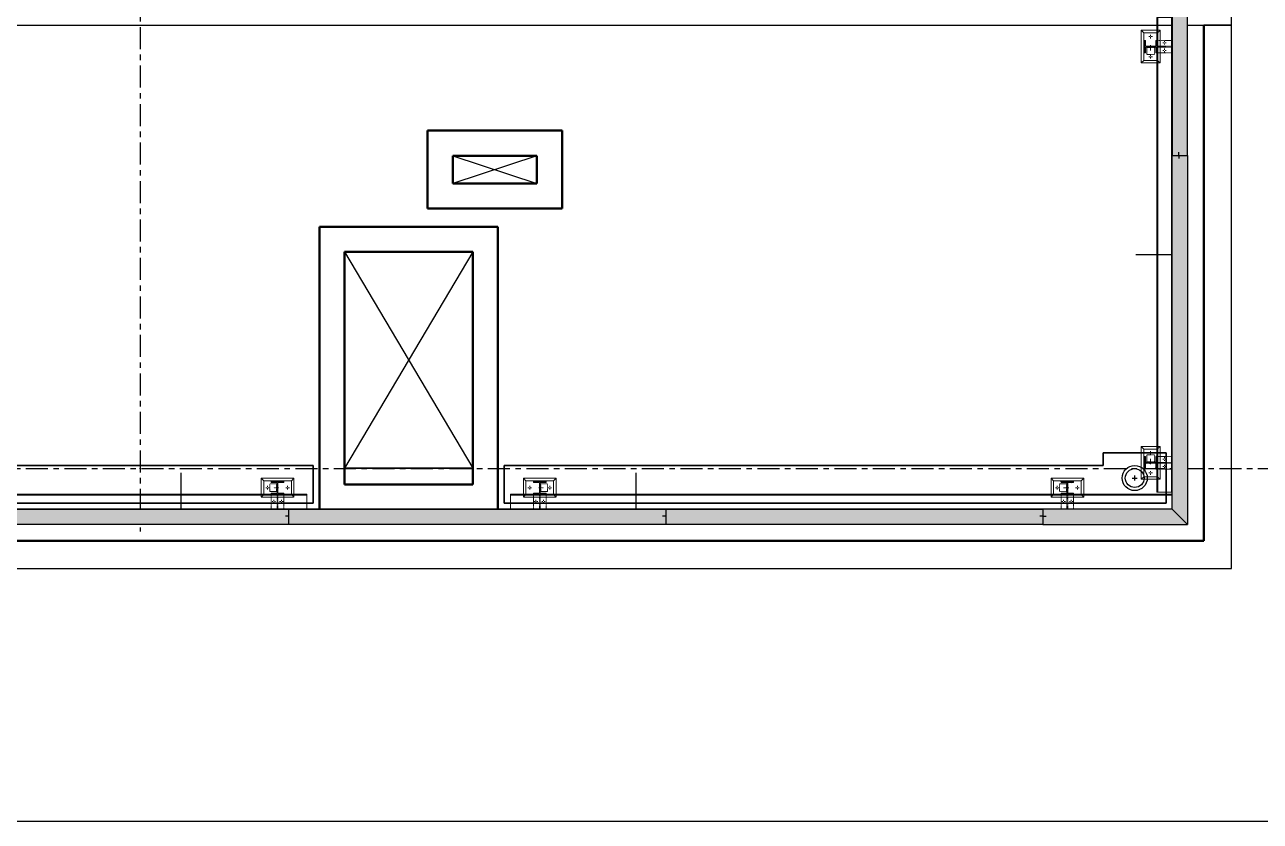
# Model space of a CAD drawing. Header units: millimetres. Extents: x -1379 to 1385823, y -4884429 to 548763.
# Drawn here: x 459670 to 469498, y -2347541 to -2341202 of the extents above; entities that cross this region are included whole.
import ezdxf
from ezdxf.enums import TextEntityAlignment as Align

# ---------------------------------------------------------------- set-up
doc = ezdxf.new("R2010")
doc.units = ezdxf.units.MM
doc.set_wipeout_variables(frame=1)
for name, pattern in [('CENTER', [50.8, 31.75, -6.35, 6.35, -6.35]), ('HIDDEN', [0.375, 0.25, -0.125]), ('TA_GL_000.70000', [1.925, 0.7, -0.175, 0.175, -0.175, 0.7]), ('XKITLINE00', [0]), ('XKITLINE02', [4, 2, -2])]:
    doc.linetypes.add(name, pattern=pattern)
for name, color, linetype in [('000 - 0_SYM_DWG_GRIDLINE_MAIN_COLOR_251', 7, 'Continuous'), ('000 - 0_SYM_DWG_SLOPE-SYM_TEXT_COLOR_3', 7, 'Continuous'), ('000 - CONCRETE_WALL_HATCH_', 7, 'Continuous'), ('000 - EXISTING_BUILDING_MAIN_COLOR_251', 7, 'Continuous'), ('000 - EXISTING_STEEL-STRUCTURE_CUT_COLOR_4', 7, 'Continuous'), ('000 - EXISTING_STEEL-STRUCTURE_HATCH_', 7, 'Continuous'), ('000 - EXISTING_STEEL-STRUCTURE_HIDDEN_', 7, 'HIDDEN'), ('000 - EXISTING_STEEL-STRUCTURE_MAIN_COLOR_1', 7, 'Continuous'), ('000 - EXISTING_STEEL-STRUCTURE_MAIN_COLOR_2', 7, 'Continuous'), ('000 - EXISTING_STEEL-STRUCTURE_MAIN_COLOR_3', 7, 'Continuous'), ('000 - EXISTING_STEEL-STRUCTURE_WIPEOUT_', 7, 'Continuous'), ('000 - GRID', 7, 'CENTER'), ('010 - ASPG_FLASHING_MAIN_COLOR_2', 7, 'Continuous'), ('010 - ASPG_FLASHING_MAIN_COLOR_4', 7, 'Continuous'), ('010 - ASPG_FLASHING_WIPEOUT_', 7, 'Continuous'), ('010 - ASPG_FLASING_WIPEOUT_', 7, 'Continuous')]:
    doc.layers.add(name, color=color, linetype=linetype)
doc.layers.add('000 - EXISTING_STEEL-STRUCTURE_DEF_SUB', color=7, linetype='Continuous', plot=False)
for name, color, linetype, lineweight in [('_ _ A-DETL-OPENING', 7, 'Continuous', 25), ('A-DETL-THIN', 7, 'Continuous', 25), ('A-FLOR-E', 7, 'Continuous', 35), ('WALL-E', 7, 'Continuous', 50)]:
    doc.layers.add(name, color=color, linetype=linetype, lineweight=lineweight)
doc.styles.add('ARIAL', font='arial.ttf')
doc.styles.add('TA', font='', dxfattribs={"height": 4.5})
doc.styles.get('TA').set_extended_font_data('Cordia New')
pattern_1 = [(0, (0, 0), (3.96875, 7.9375), [0, -7.9375])]
pattern_2 = [(0, (0, 0), (19.84375, 39.6875), [0, -39.6875])]

# ---------------------------------------------------------------- blocks, each defined once
blk = doc.blocks.new('*U3054')
at = {"layer": '000 - EXISTING_STEEL-STRUCTURE_HIDDEN_', "color": 7, "linetype": 'XKITLINE00', "lineweight": 0}
for p, q in [((-1750, 50), (-1740.7, 50)), ((-1750, 50), (-1740.7, 50)), ((-1736, 64), (-1736, 54.7)), ((-1736, 64), (-1736, 54.7)), ((-1722, 50), (-1731.3, 50)), ((-1722, 50), (-1731.3, 50)), ((-1590, 50), (-1580.7, 50)), ((-1590, 50), (-1580.7, 50)), ((-1576, 64), (-1576, 54.7)), ((-1576, 64), (-1576, 54.7)), ((-1562, 50), (-1571.3, 50)), ((-1562, 50), (-1571.3, 50)), ((1562, 50), (1571.3, 50)), ((1562, 50), (1571.3, 50)), ((1576, 64), (1576, 54.7)), ((1576, 64), (1576, 54.7)), ((1590, 50), (1580.7, 50)), ((1590, 50), (1580.7, 50)), ((1722, 50), (1731.3, 50)), ((1722, 50), (1731.3, 50)), ((1736, 64), (1736, 54.7)), ((1736, 64), (1736, 54.7)), ((1750, 50), (1740.7, 50)), ((1750, 50), (1740.7, 50))]:
    blk.add_line(p, q, dxfattribs=at)
at = {"layer": '000 - EXISTING_STEEL-STRUCTURE_HIDDEN_', "color": 7, "linetype": 'XKITLINE02', "lineweight": 0}
for p, q in [((-1666.9, 50), (-1624, 50)), ((-1653, 57), (-1659, 57)), ((-1659, 57), (-1653, 57)), ((-1653, 69.5), (-1648, 69.5)), ((1666.9, 50), (1624, 50)), ((1653, 69.5), (1648, 69.5)), ((1653, 57), (1659, 57)), ((1659, 57), (1653, 57))]:
    blk.add_line(p, q, dxfattribs=at)
at = {"layer": '000 - EXISTING_STEEL-STRUCTURE_MAIN_COLOR_2', "color": 7, "lineweight": 0}
for p, q in [((-1786, 125), (-1766, 105)), ((-1526, 125), (-1546, 105)), ((1526, 125), (1546, 105)), ((1786, 125), (1766, 105))]:
    blk.add_line(p, q, dxfattribs=at)
at = {"color": 7}
blk.add_wipeout([(-1888.5, 0), (-1888.5, -125), (1888.5, -125), (1888.5, 0)], dxfattribs=at).dxf.layer = '000 - EXISTING_STEEL-STRUCTURE_WIPEOUT_'
at = {"layer": '000 - CONCRETE_WALL_HATCH_'}
h = blk.add_hatch(dxfattribs=at)
h.set_pattern_fill('ANSI32', scale=0.1)
h.set_pattern_definition([(45, (0, -0.0012), (-0.6735192, 0.6735192), []), (45, (0.449, -0.0012), (-0.6735192, 0.6735192), [])])
h.paths.add_polyline_path([(1706, 0), (1706, 8), (1659, 8), (1659, 92), (1706, 92), (1706, 100), (1606, 100), (1606, 92), (1653, 92), (1653, 8), (1606, 8), (1606, 0)])
at = {"layer": '000 - EXISTING_STEEL-STRUCTURE_CUT_COLOR_4', "color": 7, "lineweight": 0}
for points in [[(-1706, 0), (-1706, 8), (-1659, 8), (-1659, 92), (-1706, 92), (-1706, 100), (-1606, 100), (-1606, 92), (-1653, 92), (-1653, 8), (-1606, 8), (-1606, 0)], [(1706, 0), (1706, 8), (1659, 8), (1659, 92), (1706, 92), (1706, 100), (1606, 100), (1606, 92), (1653, 92), (1653, 8), (1606, 8), (1606, 0)]]:
    blk.add_lwpolyline(points, close=True, dxfattribs=at)
at = {"layer": '000 - EXISTING_STEEL-STRUCTURE_DEF_SUB', "color": 7}
blk.add_line((0, -168.2), (0, 168.2), dxfattribs=at)
at = {"layer": '000 - EXISTING_STEEL-STRUCTURE_HATCH_', "color": 7, "linetype": 'XKITLINE02', "lineweight": 0}
for p, q in [((1653, 0), (1653, -120)), ((1659, 0), (1659, -120)), ((-1659, 0), (-1659, -120)), ((-1653, 0), (-1653, -120))]:
    blk.add_line(p, q, dxfattribs=at)
for points in [[(1606, 0), (1606, -120), (1706, -120), (1706, 0)], [(-1606, 0), (-1606, -120), (-1706, -120), (-1706, 0)]]:
    blk.add_lwpolyline(points, dxfattribs=at)
at = {"layer": '000 - EXISTING_STEEL-STRUCTURE_HIDDEN_', "color": 7, "linetype": 'XKITLINE00', "lineweight": 0}
for p, q in [((-1736, 36), (-1736, 45.3)), ((-1736, 36), (-1736, 45.3)), ((-1576, 36), (-1576, 45.3)), ((-1576, 36), (-1576, 45.3)), ((1576, 36), (1576, 45.3)), ((1576, 36), (1576, 45.3)), ((1736, 36), (1736, 45.3)), ((1736, 36), (1736, 45.3)), ((-1700, -60), (-1690.7, -60)), ((-1686, -46), (-1686, -55.3)), ((-1686, -74), (-1686, -64.7)), ((-1672, -60), (-1681.3, -60)), ((-1659, -30), (-1653, -30)), ((-1640, -60), (-1630.7, -60)), ((-1626, -46), (-1626, -55.3)), ((-1626, -74), (-1626, -64.7)), ((-1612, -60), (-1621.3, -60)), ((1612, -60), (1621.3, -60)), ((1626, -46), (1626, -55.3)), ((1626, -74), (1626, -64.7)), ((1640, -60), (1630.7, -60)), ((1672, -60), (1681.3, -60)), ((1686, -46), (1686, -55.3)), ((1686, -74), (1686, -64.7)), ((1700, -60), (1690.7, -60))]:
    blk.add_line(p, q, dxfattribs=at)
at = {"layer": '000 - EXISTING_STEEL-STRUCTURE_HIDDEN_', "color": 7, "linetype": 'XKITLINE02', "lineweight": 0}
for p, q in [((-1653, 43), (-1659, 43)), ((-1659, 43), (-1653, 43)), ((-1653, 30.5), (-1648, 30.5)), ((1706, 0), (1606, 0)), ((1653, 30.5), (1648, 30.5)), ((1653, 80), (1653, 20)), ((1653, 43), (1659, 43)), ((1659, 43), (1653, 43)), ((1659, 80), (1659, 20)), ((1659, -30), (1653, -30))]:
    blk.add_line(p, q, dxfattribs=at)
at = {"layer": '000 - EXISTING_STEEL-STRUCTURE_HIDDEN_', "color": 7, "linetype": 'HIDDEN', "lineweight": 0, "ltscale": 5}
for p, q in [((1888.5, -8), (-1888.5, -8)), ((1888.5, -117), (-1888.5, -117))]:
    blk.add_line(p, q, dxfattribs=at)
at = {"layer": '000 - EXISTING_STEEL-STRUCTURE_HIDDEN_', "color": 7, "linetype": 'HIDDEN', "lineweight": 0, "ltscale": 2}
for p, q in [((-1766, -5), (-1786, -25)), ((-1546, -5), (-1526, -25)), ((1546, -5), (1526, -25)), ((1766, -5), (1786, -25))]:
    blk.add_line(p, q, dxfattribs=at)
for points in [[(1786, 0), (1786, -25), (1526, -25), (1526, 0)], [(1766, 0), (1766, -5), (1546, -5), (1546, 0)], [(-1786, 0), (-1786, -25), (-1526, -25), (-1526, 0)], [(-1766, 0), (-1766, -5), (-1546, -5), (-1546, 0)]]:
    blk.add_lwpolyline(points, dxfattribs=at)
at = {"layer": '000 - EXISTING_STEEL-STRUCTURE_MAIN_COLOR_1', "color": 7, "linetype": 'XKITLINE02', "lineweight": 0}
for p, q in [((-1648, 20), (-1648, 80)), ((1648, 20), (1648, 80))]:
    blk.add_line(p, q, dxfattribs=at)
for points in [[(-1653, 20), (-1593, 20), (-1593, 80), (-1653, 80)], [(1653, 20), (1593, 20), (1593, 80), (1653, 80)]]:
    blk.add_lwpolyline(points, dxfattribs=at)
at = {"layer": '000 - EXISTING_STEEL-STRUCTURE_MAIN_COLOR_2', "color": 7, "lineweight": 0}
for points in [[(-1526, 0), (-1526, 125), (-1786, 125), (-1786, 0)], [(-1546, 0), (-1546, 105), (-1766, 105), (-1766, 0)], [(1526, 0), (1526, 125), (1786, 125), (1786, 0)], [(1546, 0), (1546, 105), (1766, 105), (1766, 0)]]:
    blk.add_lwpolyline(points, dxfattribs=at)
at = {"layer": '000 - EXISTING_STEEL-STRUCTURE_MAIN_COLOR_3', "color": 7, "lineweight": 0}
blk.add_lwpolyline([(-1888.5, 0), (-1888.5, -125), (1888.5, -125), (1888.5, 0), (-1888.5, 0)], close=True, dxfattribs=at)
blk = doc.blocks.new('*U2475')
at = {"layer": '000 - EXISTING_STEEL-STRUCTURE_HIDDEN_', "color": 7, "linetype": 'XKITLINE00', "lineweight": 0}
for p, q in [((-94, 50), (-84.7, 50)), ((-94, 50), (-84.7, 50)), ((-80, 64), (-80, 54.7)), ((-80, 64), (-80, 54.7)), ((-66, 50), (-75.3, 50)), ((-66, 50), (-75.3, 50)), ((66, 50), (75.3, 50)), ((66, 50), (75.3, 50)), ((80, 64), (80, 54.7)), ((80, 64), (80, 54.7)), ((94, 50), (84.7, 50)), ((94, 50), (84.7, 50)), ((4102.8, 50), (4112.1, 50)), ((4102.8, 50), (4112.1, 50)), ((4116.8, 64), (4116.8, 54.7)), ((4116.8, 64), (4116.8, 54.7)), ((4130.8, 50), (4121.5, 50)), ((4130.8, 50), (4121.5, 50)), ((4262.8, 50), (4272.1, 50)), ((4262.8, 50), (4272.1, 50)), ((4276.8, 64), (4276.8, 54.7)), ((4276.8, 64), (4276.8, 54.7)), ((4290.8, 50), (4281.5, 50)), ((4290.8, 50), (4281.5, 50))]:
    blk.add_line(p, q, dxfattribs=at)
at = {"layer": '000 - EXISTING_STEEL-STRUCTURE_HIDDEN_', "color": 7, "linetype": 'XKITLINE02', "lineweight": 0}
for p, q in [((-10.9, 50), (32, 50)), ((3, 57), (-3, 57)), ((-3, 57), (3, 57)), ((3, 69.5), (8, 69.5)), ((4207.7, 50), (4164.8, 50)), ((4193.8, 69.5), (4188.8, 69.5)), ((4193.8, 57), (4199.8, 57)), ((4199.8, 57), (4193.8, 57))]:
    blk.add_line(p, q, dxfattribs=at)
at = {"layer": '000 - EXISTING_STEEL-STRUCTURE_MAIN_COLOR_2', "color": 7, "lineweight": 0}
for p, q in [((-130, 125), (-110, 105)), ((130, 125), (110, 105)), ((4066.8, 125), (4086.8, 105)), ((4326.8, 125), (4306.8, 105))]:
    blk.add_line(p, q, dxfattribs=at)
at = {"color": 7}
blk.add_wipeout([(-232.5, 0), (-232.5, -125), (5034.5, -125), (5034.5, 0)], dxfattribs=at).dxf.layer = '000 - EXISTING_STEEL-STRUCTURE_WIPEOUT_'
at = {"layer": '000 - CONCRETE_WALL_HATCH_'}
h = blk.add_hatch(dxfattribs=at)
h.set_pattern_fill('ANSI32', scale=0.1)
h.set_pattern_definition([(45, (3429.2709, -0.0012), (-0.6735192, 0.6735192), []), (45, (3429.7199, -0.0012), (-0.6735192, 0.6735192), [])])
h.paths.add_polyline_path([(4246.8, 0), (4246.8, 8), (4199.8, 8), (4199.8, 92), (4246.8, 92), (4246.8, 100), (4146.8, 100), (4146.8, 92), (4193.8, 92), (4193.8, 8), (4146.8, 8), (4146.8, 0)])
at = {"layer": '000 - EXISTING_STEEL-STRUCTURE_CUT_COLOR_4', "color": 7, "lineweight": 0}
for points in [[(-50, 0), (-50, 8), (-3, 8), (-3, 92), (-50, 92), (-50, 100), (50, 100), (50, 92), (3, 92), (3, 8), (50, 8), (50, 0)], [(4246.8, 0), (4246.8, 8), (4199.8, 8), (4199.8, 92), (4246.8, 92), (4246.8, 100), (4146.8, 100), (4146.8, 92), (4193.8, 92), (4193.8, 8), (4146.8, 8), (4146.8, 0)]]:
    blk.add_lwpolyline(points, close=True, dxfattribs=at)
at = {"layer": '000 - EXISTING_STEEL-STRUCTURE_DEF_SUB', "color": 7}
blk.add_line((767.5, -168.2), (767.5, 168.2), dxfattribs=at)
at = {"layer": '000 - EXISTING_STEEL-STRUCTURE_HATCH_', "color": 7, "linetype": 'XKITLINE02', "lineweight": 0}
for p, q in [((-3, 0), (-3, -120)), ((3, 0), (3, -120)), ((4193.8, 0), (4193.8, -120)), ((4199.8, 0), (4199.8, -120))]:
    blk.add_line(p, q, dxfattribs=at)
for points in [[(50, 0), (50, -120), (-50, -120), (-50, 0)], [(4146.8, 0), (4146.8, -120), (4246.8, -120), (4246.8, 0)]]:
    blk.add_lwpolyline(points, dxfattribs=at)
at = {"layer": '000 - EXISTING_STEEL-STRUCTURE_HIDDEN_', "color": 7, "linetype": 'XKITLINE00', "lineweight": 0}
for p, q in [((-80, 36), (-80, 45.3)), ((-80, 36), (-80, 45.3)), ((80, 36), (80, 45.3)), ((80, 36), (80, 45.3)), ((4116.8, 36), (4116.8, 45.3)), ((4116.8, 36), (4116.8, 45.3)), ((4276.8, 36), (4276.8, 45.3)), ((4276.8, 36), (4276.8, 45.3)), ((-44, -60), (-34.7, -60)), ((-30, -46), (-30, -55.3)), ((-30, -74), (-30, -64.7)), ((-16, -60), (-25.3, -60)), ((-3, -30), (3, -30)), ((16, -60), (25.3, -60)), ((30, -46), (30, -55.3)), ((30, -74), (30, -64.7)), ((44, -60), (34.7, -60)), ((4152.8, -60), (4162.1, -60)), ((4166.8, -46), (4166.8, -55.3)), ((4166.8, -74), (4166.8, -64.7)), ((4180.8, -60), (4171.5, -60)), ((4212.8, -60), (4222.1, -60)), ((4226.8, -46), (4226.8, -55.3)), ((4226.8, -74), (4226.8, -64.7)), ((4240.8, -60), (4231.5, -60))]:
    blk.add_line(p, q, dxfattribs=at)
at = {"layer": '000 - EXISTING_STEEL-STRUCTURE_HIDDEN_', "color": 7, "linetype": 'XKITLINE02', "lineweight": 0}
for p, q in [((3, 43), (-3, 43)), ((-3, 43), (3, 43)), ((3, 30.5), (8, 30.5)), ((4193.8, 30.5), (4188.8, 30.5)), ((4193.8, 80), (4193.8, 20)), ((4193.8, 43), (4199.8, 43)), ((4199.8, 43), (4193.8, 43)), ((4199.8, 80), (4199.8, 20)), ((4246.8, 0), (4146.8, 0)), ((4199.8, -30), (4193.8, -30))]:
    blk.add_line(p, q, dxfattribs=at)
at = {"layer": '000 - EXISTING_STEEL-STRUCTURE_HIDDEN_', "color": 7, "linetype": 'HIDDEN', "lineweight": 0, "ltscale": 5}
for p, q in [((5034.5, -8), (-232.5, -8)), ((5034.5, -117), (-232.5, -117))]:
    blk.add_line(p, q, dxfattribs=at)
at = {"layer": '000 - EXISTING_STEEL-STRUCTURE_HIDDEN_', "color": 7, "linetype": 'HIDDEN', "lineweight": 0, "ltscale": 2}
for p, q in [((-110, -5), (-130, -25)), ((110, -5), (130, -25)), ((4086.8, -5), (4066.8, -25)), ((4306.8, -5), (4326.8, -25))]:
    blk.add_line(p, q, dxfattribs=at)
for points in [[(-130, 0), (-130, -25), (130, -25), (130, 0)], [(-110, 0), (-110, -5), (110, -5), (110, 0)], [(4326.8, 0), (4326.8, -25), (4066.8, -25), (4066.8, 0)], [(4306.8, 0), (4306.8, -5), (4086.8, -5), (4086.8, 0)]]:
    blk.add_lwpolyline(points, dxfattribs=at)
at = {"layer": '000 - EXISTING_STEEL-STRUCTURE_MAIN_COLOR_1', "color": 7, "linetype": 'XKITLINE02', "lineweight": 0}
for p, q in [((8, 20), (8, 80)), ((4188.8, 20), (4188.8, 80))]:
    blk.add_line(p, q, dxfattribs=at)
for points in [[(3, 20), (63, 20), (63, 80), (3, 80)], [(4193.8, 20), (4133.8, 20), (4133.8, 80), (4193.8, 80)]]:
    blk.add_lwpolyline(points, dxfattribs=at)
at = {"layer": '000 - EXISTING_STEEL-STRUCTURE_MAIN_COLOR_2', "color": 7, "lineweight": 0}
for points in [[(130, 0), (130, 125), (-130, 125), (-130, 0)], [(110, 0), (110, 105), (-110, 105), (-110, 0)], [(4066.8, 0), (4066.8, 125), (4326.8, 125), (4326.8, 0)], [(4086.8, 0), (4086.8, 105), (4306.8, 105), (4306.8, 0)]]:
    blk.add_lwpolyline(points, dxfattribs=at)
at = {"layer": '000 - EXISTING_STEEL-STRUCTURE_MAIN_COLOR_3', "color": 7, "lineweight": 0}
blk.add_lwpolyline([(-232.5, 0), (-232.5, -125), (5034.5, -125), (5034.5, 0), (-232.5, 0)], close=True, dxfattribs=at)
blk = doc.blocks.new('*U2476')
at = {"layer": '000 - EXISTING_STEEL-STRUCTURE_HIDDEN_', "color": 7, "linetype": 'XKITLINE00', "lineweight": 0}
for p, q in [((-94, 50), (-84.7, 50)), ((-94, 50), (-84.7, 50)), ((-80, 64), (-80, 54.7)), ((-80, 64), (-80, 54.7)), ((-66, 50), (-75.3, 50)), ((-66, 50), (-75.3, 50)), ((66, 50), (75.3, 50)), ((66, 50), (75.3, 50)), ((80, 64), (80, 54.7)), ((80, 64), (80, 54.7)), ((94, 50), (84.7, 50)), ((94, 50), (84.7, 50)), ((7102.8, 50), (7112.1, 50)), ((7102.8, 50), (7112.1, 50)), ((7116.8, 64), (7116.8, 54.7)), ((7116.8, 64), (7116.8, 54.7)), ((7130.8, 50), (7121.5, 50)), ((7130.8, 50), (7121.5, 50)), ((7262.8, 50), (7272.1, 50)), ((7262.8, 50), (7272.1, 50)), ((7276.8, 64), (7276.8, 54.7)), ((7276.8, 64), (7276.8, 54.7)), ((7290.8, 50), (7281.5, 50)), ((7290.8, 50), (7281.5, 50))]:
    blk.add_line(p, q, dxfattribs=at)
at = {"layer": '000 - EXISTING_STEEL-STRUCTURE_HIDDEN_', "color": 7, "linetype": 'XKITLINE02', "lineweight": 0}
for p, q in [((-10.9, 50), (32, 50)), ((3, 57), (-3, 57)), ((-3, 57), (3, 57)), ((3, 69.5), (8, 69.5)), ((7207.7, 50), (7164.8, 50)), ((7193.8, 69.5), (7188.8, 69.5)), ((7193.8, 57), (7199.8, 57)), ((7199.8, 57), (7193.8, 57))]:
    blk.add_line(p, q, dxfattribs=at)
at = {"layer": '000 - EXISTING_STEEL-STRUCTURE_MAIN_COLOR_2', "color": 7, "lineweight": 0}
for p, q in [((-130, 125), (-110, 105)), ((130, 125), (110, 105)), ((7066.8, 125), (7086.8, 105)), ((7326.8, 125), (7306.8, 105))]:
    blk.add_line(p, q, dxfattribs=at)
at = {"color": 7}
blk.add_wipeout([(-232.5, 0), (-232.5, -125), (8444.5, -125), (8444.5, 0)], dxfattribs=at).dxf.layer = '000 - EXISTING_STEEL-STRUCTURE_WIPEOUT_'
at = {"layer": '000 - CONCRETE_WALL_HATCH_'}
h = blk.add_hatch(dxfattribs=at)
h.set_pattern_fill('ANSI32', scale=0.1)
h.set_pattern_definition([(45, (6429.2709, -0.0012), (-0.6735192, 0.6735192), []), (45, (6429.7199, -0.0012), (-0.6735192, 0.6735192), [])])
h.paths.add_polyline_path([(7246.8, 0), (7246.8, 8), (7199.8, 8), (7199.8, 92), (7246.8, 92), (7246.8, 100), (7146.8, 100), (7146.8, 92), (7193.8, 92), (7193.8, 8), (7146.8, 8), (7146.8, 0)])
at = {"layer": '000 - EXISTING_STEEL-STRUCTURE_CUT_COLOR_4', "color": 7, "lineweight": 0}
for points in [[(-50, 0), (-50, 8), (-3, 8), (-3, 92), (-50, 92), (-50, 100), (50, 100), (50, 92), (3, 92), (3, 8), (50, 8), (50, 0)], [(7246.8, 0), (7246.8, 8), (7199.8, 8), (7199.8, 92), (7246.8, 92), (7246.8, 100), (7146.8, 100), (7146.8, 92), (7193.8, 92), (7193.8, 8), (7146.8, 8), (7146.8, 0)]]:
    blk.add_lwpolyline(points, close=True, dxfattribs=at)
at = {"layer": '000 - EXISTING_STEEL-STRUCTURE_DEF_SUB', "color": 7}
blk.add_line((767.5, -168.2), (767.5, 168.2), dxfattribs=at)
at = {"layer": '000 - EXISTING_STEEL-STRUCTURE_HATCH_', "color": 7, "linetype": 'XKITLINE02', "lineweight": 0}
for p, q in [((-3, 0), (-3, -120)), ((3, 0), (3, -120)), ((7193.8, 0), (7193.8, -120)), ((7199.8, 0), (7199.8, -120))]:
    blk.add_line(p, q, dxfattribs=at)
for points in [[(50, 0), (50, -120), (-50, -120), (-50, 0)], [(7146.8, 0), (7146.8, -120), (7246.8, -120), (7246.8, 0)]]:
    blk.add_lwpolyline(points, dxfattribs=at)
at = {"layer": '000 - EXISTING_STEEL-STRUCTURE_HIDDEN_', "color": 7, "linetype": 'XKITLINE00', "lineweight": 0}
for p, q in [((-80, 36), (-80, 45.3)), ((-80, 36), (-80, 45.3)), ((80, 36), (80, 45.3)), ((80, 36), (80, 45.3)), ((7116.8, 36), (7116.8, 45.3)), ((7116.8, 36), (7116.8, 45.3)), ((7276.8, 36), (7276.8, 45.3)), ((7276.8, 36), (7276.8, 45.3)), ((-44, -60), (-34.7, -60)), ((-30, -46), (-30, -55.3)), ((-30, -74), (-30, -64.7)), ((-16, -60), (-25.3, -60)), ((-3, -30), (3, -30)), ((16, -60), (25.3, -60)), ((30, -46), (30, -55.3)), ((30, -74), (30, -64.7)), ((44, -60), (34.7, -60)), ((7152.8, -60), (7162.1, -60)), ((7166.8, -46), (7166.8, -55.3)), ((7166.8, -74), (7166.8, -64.7)), ((7180.8, -60), (7171.5, -60)), ((7212.8, -60), (7222.1, -60)), ((7226.8, -46), (7226.8, -55.3)), ((7226.8, -74), (7226.8, -64.7)), ((7240.8, -60), (7231.5, -60))]:
    blk.add_line(p, q, dxfattribs=at)
at = {"layer": '000 - EXISTING_STEEL-STRUCTURE_HIDDEN_', "color": 7, "linetype": 'XKITLINE02', "lineweight": 0}
for p, q in [((3, 43), (-3, 43)), ((-3, 43), (3, 43)), ((3, 30.5), (8, 30.5)), ((7193.8, 30.5), (7188.8, 30.5)), ((7193.8, 80), (7193.8, 20)), ((7193.8, 43), (7199.8, 43)), ((7199.8, 43), (7193.8, 43)), ((7199.8, 80), (7199.8, 20)), ((7246.8, 0), (7146.8, 0)), ((7199.8, -30), (7193.8, -30))]:
    blk.add_line(p, q, dxfattribs=at)
at = {"layer": '000 - EXISTING_STEEL-STRUCTURE_HIDDEN_', "color": 7, "linetype": 'HIDDEN', "lineweight": 0, "ltscale": 5}
for p, q in [((8444.5, -8), (-232.5, -8)), ((8444.5, -117), (-232.5, -117))]:
    blk.add_line(p, q, dxfattribs=at)
at = {"layer": '000 - EXISTING_STEEL-STRUCTURE_HIDDEN_', "color": 7, "linetype": 'HIDDEN', "lineweight": 0, "ltscale": 2}
for p, q in [((-110, -5), (-130, -25)), ((110, -5), (130, -25)), ((7086.8, -5), (7066.8, -25)), ((7306.8, -5), (7326.8, -25))]:
    blk.add_line(p, q, dxfattribs=at)
for points in [[(-130, 0), (-130, -25), (130, -25), (130, 0)], [(-110, 0), (-110, -5), (110, -5), (110, 0)], [(7326.8, 0), (7326.8, -25), (7066.8, -25), (7066.8, 0)], [(7306.8, 0), (7306.8, -5), (7086.8, -5), (7086.8, 0)]]:
    blk.add_lwpolyline(points, dxfattribs=at)
at = {"layer": '000 - EXISTING_STEEL-STRUCTURE_MAIN_COLOR_1', "color": 7, "linetype": 'XKITLINE02', "lineweight": 0}
for p, q in [((8, 20), (8, 80)), ((7188.8, 20), (7188.8, 80))]:
    blk.add_line(p, q, dxfattribs=at)
for points in [[(3, 20), (63, 20), (63, 80), (3, 80)], [(7193.8, 20), (7133.8, 20), (7133.8, 80), (7193.8, 80)]]:
    blk.add_lwpolyline(points, dxfattribs=at)
at = {"layer": '000 - EXISTING_STEEL-STRUCTURE_MAIN_COLOR_2', "color": 7, "lineweight": 0}
for points in [[(130, 0), (130, 125), (-130, 125), (-130, 0)], [(110, 0), (110, 105), (-110, 105), (-110, 0)], [(7066.8, 0), (7066.8, 125), (7326.8, 125), (7326.8, 0)], [(7086.8, 0), (7086.8, 105), (7306.8, 105), (7306.8, 0)]]:
    blk.add_lwpolyline(points, dxfattribs=at)
at = {"layer": '000 - EXISTING_STEEL-STRUCTURE_MAIN_COLOR_3', "color": 7, "lineweight": 0}
blk.add_lwpolyline([(-232.5, 0), (-232.5, -125), (8444.5, -125), (8444.5, 0), (-232.5, 0)], close=True, dxfattribs=at)
blk = doc.blocks.new('C-1-IV01_REV00_20260605-140059_LOPF_ASPG')
at = {"color": 7, "xscale": -1}
blk.add_blockref('*U2476', (9077.5, -15772), dxfattribs=at)
at = {"color": 7}
blk.add_blockref('*U2475', (11162.5, -15772), dxfattribs=at)
at = {"color": 7, "xscale": -1.000000000000002, "rotation": 90}
blk.add_blockref('*U3054', (16072, -13868), dxfattribs=at)
blk = doc.blocks.new('*U1927')
at = {"layer": '000 - 0_SYM_DWG_GRIDLINE_MAIN_COLOR_251', "color": 7, "linetype": 'ByBlock', "ltscale": 5}
blk.add_line((10, 0), (-321.4, 0), dxfattribs=at)
at = {"layer": '000 - 0_SYM_DWG_GRIDLINE_MAIN_COLOR_251', "color": 7}
blk.add_point((-311.4, 0), dxfattribs=at)
at = {"color": 7, "style": 'TA', "flags": 1}
blk.add_attdef('LOCATION', (6, -6), '', height=4.5, rotation=270, dxfattribs=at)
at = {"layer": '000 - 0_SYM_DWG_SLOPE-SYM_TEXT_COLOR_3', "color": 7, "style": 'ARIAL'}
blk.add_attdef('GRID-HEAD', text='', height=4, rotation=270, dxfattribs=at).set_placement((27.4, 0), align=Align.MIDDLE_CENTER)
blk = doc.blocks.new('*U1924')
at = {"layer": '000 - 0_SYM_DWG_GRIDLINE_MAIN_COLOR_251', "color": 7, "linetype": 'ByBlock', "ltscale": 5}
blk.add_line((30, 0), (-408.5, 0), dxfattribs=at)
at = {"color": 7, "style": 'TA', "flags": 1}
blk.add_attdef('LOCATION', (6, -6), '', height=4.5, rotation=270, dxfattribs=at)
at = {"layer": '000 - 0_SYM_DWG_SLOPE-SYM_TEXT_COLOR_3', "color": 7, "style": 'ARIAL'}
blk.add_attdef('GRID-HEAD', text='', height=4, rotation=180, dxfattribs=at).set_placement((50, 0), align=Align.MIDDLE_CENTER)
blk = doc.blocks.new('C-1-IV01_REV00_20260614-171844_LOPF_DIMS')
at = {"layer": '000 - GRID', "color": 7, "linetype": 'TA_GL_000.70000'}
for name, p, xscale, yscale, zscale, rotation in [('*U1927', (7985, 0), 50.00000000000007, 50.00000000000007, 50.00000000000007, 90), ('*U1924', (0, -15570), 50.00000000000004, 50.00000000000004, 50.00000000000004, 180)]:
    blk.add_blockref(name, p, dxfattribs=dict(at, xscale=xscale, yscale=yscale, zscale=zscale, rotation=rotation))
blk = doc.blocks.new('C-1-IV01-AR-2530-01-B_20260616-231124sadsada')
at = {"layer": '000 - EXISTING_BUILDING_MAIN_COLOR_251', "color": 7}
for p, q in [((16145, -15445), (15645, -15445)), ((15645, -15445), (15645, -15545)), ((15645, -15545), (15645, -15445)), ((15645, -15445), (16145, -15445)), ((16145, -15845), (16145, -15445)), ((16145, -15445), (16145, -15845)), ((9360, -15545), (4805, -15545)), ((4805, -15545), (9360, -15545)), ((9360, -15845), (9360, -15545)), ((9360, -15545), (9360, -15845)), ((15645, -15545), (10880, -15545)), ((10880, -15545), (10880, -15845)), ((10880, -15845), (10880, -15545)), ((10880, -15545), (15645, -15545)), ((15895, -15665), (15895, -15625)), ((15875, -15645), (15915, -15645)), ((685, -15845), (9360, -15845)), ((9360, -15845), (685, -15845)), ((10880, -15845), (16145, -15845)), ((16145, -15845), (10880, -15845))]:
    blk.add_line(p, q, dxfattribs=at)
for radius in [100, 75]:
    blk.add_circle((15895, -15645), radius, dxfattribs=at)
at = {"layer": '_ _ A-DETL-OPENING', "color": 7}
for p, q in [((11140.5, -13080), (10470.5, -13300)), ((10470.5, -13080), (11140.5, -13300)), ((9610, -13845), (10630, -15565)), ((10630, -13845), (9610, -15565))]:
    blk.add_line(p, q, dxfattribs=at)
at = {"layer": 'A-DETL-THIN', "color": 7}
for p, q in [((16665, -12040), (16665, -790)), ((385, -12040), (16665, -12040)), ((16665, -12040), (16445, -12040)), ((16445, -12040), (16445, -16145)), ((16665, -16365), (16665, -12040)), ((16445, -16145), (385, -16145)), ((215, -16365), (16665, -16365))]:
    blk.add_line(p, q, dxfattribs=at)
at = {"layer": 'A-FLOR-E', "color": 7}
for p, q in [((16195, -12040), (16195, -15895)), ((16195, -15895), (16195, -12040)), ((16445, -12040), (16445, -16145)), ((16445, -16145), (16445, -12040)), ((11340.5, -12880), (10270.5, -12880)), ((10270.5, -12880), (10270.5, -13500)), ((10270.5, -13500), (10270.5, -12880)), ((10270.5, -12880), (11340.5, -12880)), ((11340.5, -13500), (11340.5, -12880)), ((11340.5, -12880), (11340.5, -13500)), ((11140.5, -13080), (10470.5, -13080)), ((10470.5, -13080), (10470.5, -13300)), ((10470.5, -13080), (11140.5, -13080)), ((10470.5, -13300), (10470.5, -13080)), ((11140.5, -13300), (11140.5, -13080)), ((11140.5, -13080), (11140.5, -13300)), ((10470.5, -13300), (11140.5, -13300)), ((11140.5, -13300), (10470.5, -13300)), ((10270.5, -13500), (11340.5, -13500)), ((11340.5, -13500), (10270.5, -13500)), ((10830, -13645), (9410, -13645)), ((9410, -13645), (9410, -15895)), ((9410, -15895), (9410, -13645)), ((9410, -13645), (10830, -13645)), ((10830, -15895), (10830, -13645)), ((10830, -13645), (10830, -15895)), ((10630, -13845), (9610, -13845)), ((9610, -13845), (9610, -15565)), ((9610, -13845), (10630, -13845)), ((9610, -15565), (9610, -13845)), ((10630, -15565), (10630, -13845)), ((10630, -13845), (10630, -15565)), ((9610, -15565), (10630, -15565)), ((10630, -15565), (9610, -15565)), ((9410, -15895), (635, -15895)), ((635, -15895), (9410, -15895)), ((16195, -15895), (10830, -15895)), ((10830, -15895), (16195, -15895)), ((16445, -16145), (385, -16145)), ((385, -16145), (16445, -16145))]:
    blk.add_line(p, q, dxfattribs=at)
at = {"layer": 'WALL-E', "color": 7}
for p, q in [((16195, -12040), (16195, -15895)), ((16195, -15895), (16195, -12040)), ((16445, -12040), (16445, -16145)), ((16445, -16145), (16445, -12040)), ((10270.5, -12880), (10270.5, -13300)), ((10270.5, -13300), (10270.5, -12880)), ((10270.5, -12880), (10470.5, -12880)), ((10470.5, -12880), (10270.5, -12880)), ((10470.5, -12880), (11140.5, -12880)), ((11140.5, -12880), (10470.5, -12880)), ((11140.5, -12880), (11340.5, -12880)), ((11340.5, -12880), (11140.5, -12880)), ((11340.5, -12880), (11340.5, -13300)), ((11340.5, -13300), (11340.5, -12880)), ((10470.5, -13080), (10470.5, -13300)), ((10470.5, -13300), (10470.5, -13080)), ((10470.5, -13080), (11140.5, -13080)), ((11140.5, -13080), (10470.5, -13080)), ((11140.5, -13080), (11140.5, -13300)), ((11140.5, -13300), (11140.5, -13080)), ((10270.5, -13500), (10270.5, -13300)), ((10270.5, -13300), (10270.5, -13500)), ((10470.5, -13300), (11140.5, -13300)), ((11140.5, -13300), (10470.5, -13300)), ((11340.5, -13300), (11340.5, -13500)), ((11340.5, -13500), (11340.5, -13300)), ((10270.5, -13500), (11340.5, -13500)), ((11340.5, -13500), (10270.5, -13500)), ((9410, -13645), (10830, -13645)), ((10830, -13645), (9410, -13645)), ((9410, -13845), (9410, -13645)), ((9410, -13645), (9410, -13845)), ((10830, -13645), (10830, -13845)), ((10830, -13845), (10830, -13645)), ((9410, -13845), (9410, -15695)), ((9410, -15695), (9410, -13845)), ((9610, -13845), (10630, -13845)), ((10630, -13845), (9610, -13845)), ((9610, -13845), (9610, -15695)), ((9610, -15695), (9610, -13845)), ((10630, -13845), (10630, -15695)), ((10630, -15695), (10630, -13845)), ((10830, -13845), (10830, -15695)), ((10830, -15695), (10830, -13845)), ((9410, -15895), (9410, -15695)), ((9410, -15695), (9410, -15895)), ((9610, -15695), (10630, -15695)), ((10630, -15695), (9610, -15695)), ((10830, -15695), (10830, -15895)), ((10830, -15895), (10830, -15695)), ((635, -15895), (9410, -15895)), ((9410, -15895), (635, -15895)), ((10830, -15895), (16195, -15895)), ((16195, -15895), (10830, -15895)), ((635, -16145), (16195, -16145)), ((16195, -16145), (635, -16145)), ((16445, -16145), (16195, -16145)), ((16445, -16145), (16195, -16145))]:
    blk.add_line(p, q, dxfattribs=at)
blk = doc.blocks.new('*U2569')
at = {"color": 7}
blk.add_wipeout([(0, -52), (3000, -52), (3000, -48), (0, -48)], dxfattribs=at).dxf.layer = '010 - ASPG_FLASHING_WIPEOUT_'
at = {"layer": '000 - CONCRETE_WALL_HATCH_'}
h = blk.add_hatch(dxfattribs=at)
h.set_pattern_fill('DOTS', scale=0.5)
h.set_pattern_definition(pattern_2)
h.paths.add_polyline_path([(0, -52), (3000, -52), (3000, -48), (0, -48)])
at = {"layer": '010 - ASPG_FLASHING_MAIN_COLOR_2', "color": 7}
blk.add_lwpolyline([(0, -52), (3000, -52), (3000, -48), (0, -48)], close=True, dxfattribs=at)
at = {"color": 7}
blk.add_wipeout([(0, 69.3), (3000, 69.3), (3000, -52), (0, -52)], dxfattribs=at).dxf.layer = '010 - ASPG_FLASING_WIPEOUT_'
at = {"layer": '000 - CONCRETE_WALL_HATCH_'}
h = blk.add_hatch(dxfattribs=at)
h.set_pattern_fill('DOTS', scale=0.1)
h.set_pattern_definition(pattern_1)
h.paths.add_polyline_path([(0, 69.3), (3000, 69.3), (3000, -52), (0, -52)])
at = {"layer": '010 - ASPG_FLASHING_MAIN_COLOR_4', "color": 7}
blk.add_lwpolyline([(0, 69.3), (3000, 69.3), (3000, -52), (0, -52)], close=True, dxfattribs=at)
at = {"layer": 'Defpoints', "color": 7}
blk.add_line((0, 2), (25, 2), dxfattribs=at)
blk.add_line((0, 2), (25, 2), dxfattribs=at)
blk = doc.blocks.new('*U2567')
at = {"color": 7}
blk.add_wipeout([(0, -52), (1237, -52), (1237, -48), (0, -48)], dxfattribs=at).dxf.layer = '010 - ASPG_FLASHING_WIPEOUT_'
at = {"layer": '000 - CONCRETE_WALL_HATCH_'}
h = blk.add_hatch(dxfattribs=at)
h.set_pattern_fill('DOTS', scale=0.5)
h.set_pattern_definition(pattern_2)
h.paths.add_polyline_path([(0, -52), (1237, -52), (1237, -48), (0, -48)])
at = {"layer": '010 - ASPG_FLASHING_MAIN_COLOR_2', "color": 7}
blk.add_lwpolyline([(0, -52), (1237, -52), (1237, -48), (0, -48)], close=True, dxfattribs=at)
at = {"color": 7}
blk.add_wipeout([(0, 69.3), (1237, 69.3), (1237, -52), (0, -52)], dxfattribs=at).dxf.layer = '010 - ASPG_FLASING_WIPEOUT_'
at = {"layer": '000 - CONCRETE_WALL_HATCH_'}
h = blk.add_hatch(dxfattribs=at)
h.set_pattern_fill('DOTS', scale=0.1)
h.set_pattern_definition(pattern_1)
h.paths.add_polyline_path([(0, 69.3), (1237, 69.3), (1237, -52), (0, -52)])
at = {"layer": '010 - ASPG_FLASHING_MAIN_COLOR_4', "color": 7}
blk.add_lwpolyline([(0, 69.3), (1237, 69.3), (1237, -52), (0, -52)], close=True, dxfattribs=at)
at = {"layer": 'Defpoints', "color": 7}
blk.add_line((0, 2), (25, 2), dxfattribs=at)
blk.add_line((0, 2), (25, 2), dxfattribs=at)
blk = doc.blocks.new('*U2568')
at = {"color": 7}
blk.add_wipeout([(0, -52), (2816, -52), (2820, -48), (0, -48)], dxfattribs=at).dxf.layer = '010 - ASPG_FLASHING_WIPEOUT_'
at = {"layer": '000 - CONCRETE_WALL_HATCH_'}
h = blk.add_hatch(dxfattribs=at)
h.set_pattern_fill('DOTS', scale=0.5)
h.set_pattern_definition(pattern_2)
h.paths.add_polyline_path([(0, -52), (2816, -52), (2820, -48), (0, -48)])
at = {"layer": '010 - ASPG_FLASHING_MAIN_COLOR_2', "color": 7}
blk.add_lwpolyline([(0, -52), (2816, -52), (2820, -48), (0, -48)], close=True, dxfattribs=at)
at = {"color": 7}
blk.add_wipeout([(0, 69.3), (2937.3, 69.3), (2816, -52), (0, -52)], dxfattribs=at).dxf.layer = '010 - ASPG_FLASING_WIPEOUT_'
at = {"layer": '000 - CONCRETE_WALL_HATCH_'}
h = blk.add_hatch(dxfattribs=at)
h.set_pattern_fill('DOTS', scale=0.1)
h.set_pattern_definition(pattern_1)
h.paths.add_polyline_path([(0, 69.3), (2937.3, 69.3), (2816, -52), (0, -52)])
at = {"layer": '010 - ASPG_FLASHING_MAIN_COLOR_4', "color": 7}
blk.add_lwpolyline([(0, 69.3), (2937.3, 69.3), (2816, -52), (0, -52)], close=True, dxfattribs=at)
at = {"layer": 'Defpoints', "color": 7}
blk.add_line((0, 2), (25, 2), dxfattribs=at)
blk.add_line((0, 2), (25, 2), dxfattribs=at)
blk = doc.blocks.new('*U2570')
at = {"color": 7}
blk.add_wipeout([(0, -52), (1028, -52), (1032, -48), (0, -48)], dxfattribs=at).dxf.layer = '010 - ASPG_FLASHING_WIPEOUT_'
at = {"layer": '000 - CONCRETE_WALL_HATCH_'}
h = blk.add_hatch(dxfattribs=at)
h.set_pattern_fill('DOTS', scale=0.5)
h.set_pattern_definition(pattern_2)
h.paths.add_polyline_path([(0, -52), (1028, -52), (1032, -48), (0, -48)])
at = {"layer": '010 - ASPG_FLASHING_MAIN_COLOR_2', "color": 7}
blk.add_lwpolyline([(0, -52), (1028, -52), (1032, -48), (0, -48)], close=True, dxfattribs=at)
at = {"color": 7}
blk.add_wipeout([(0, 69.3), (1149.3, 69.3), (1028, -52), (0, -52)], dxfattribs=at).dxf.layer = '010 - ASPG_FLASING_WIPEOUT_'
at = {"layer": '000 - CONCRETE_WALL_HATCH_'}
h = blk.add_hatch(dxfattribs=at)
h.set_pattern_fill('DOTS', scale=0.1)
h.set_pattern_definition(pattern_1)
h.paths.add_polyline_path([(0, 69.3), (1149.3, 69.3), (1028, -52), (0, -52)])
at = {"layer": '010 - ASPG_FLASHING_MAIN_COLOR_4', "color": 7}
blk.add_lwpolyline([(0, 69.3), (1149.3, 69.3), (1028, -52), (0, -52)], close=True, dxfattribs=at)
at = {"layer": 'Defpoints', "color": 7}
blk.add_line((0, 2), (25, 2), dxfattribs=at)
blk.add_line((0, 2), (25, 2), dxfattribs=at)
blk = doc.blocks.new('C-1-IV01_REV00-1_20260617-001839_ASPG_FLASHING')
at = {"color": 7}
for name, p, rotation in [('*U2568', (16245, -13077), 270), ('*U2569', (15165, -15945), 180)]:
    blk.add_blockref(name, p, dxfattribs=dict(at, rotation=rotation))
at = {"color": 7, "xscale": -1}
for name, p, rotation in [('*U2567', (16245, -13077), 270), ('*U2570', (15165, -15945), 180)]:
    blk.add_blockref(name, p, dxfattribs=dict(at, rotation=rotation))
at = {"color": 7, "rotation": 180}
blk.add_blockref('*U2569', (12165, -15945), dxfattribs=at)
blk.add_blockref('*U2569', (9165, -15945), dxfattribs=at)

msp = doc.modelspace()

# ---------------------------------------------------------------- linework, layer by layer
at = {"color": 7}
msp.add_lwpolyline([(443796.4, -2347540.5), (482546.4, -2347540.5), (482546.4, -2327540.5), (443796.4, -2327540.5)], close=True, dxfattribs=at)

# ---------------------------------------------------------------- next in the draw order: block references
msp.add_blockref('C-1-IV01_REV00_20260605-140059_LOPF_ASPG', (452604.3, -2329164.2), dxfattribs=at)

# ---------------------------------------------------------------- next in the draw order: block references
for name in ['C-1-IV01_REV00_20260614-171844_LOPF_DIMS', 'C-1-IV01-AR-2530-01-B_20260616-231124sadsada']:
    msp.add_blockref(name, (452604.3, -2329164.2), dxfattribs=at)

# ---------------------------------------------------------------- next in the draw order: block references
msp.add_blockref('C-1-IV01_REV00-1_20260617-001839_ASPG_FLASHING', (452604.3, -2329164.2), dxfattribs=at)

doc.saveas('drawing.dxf')
